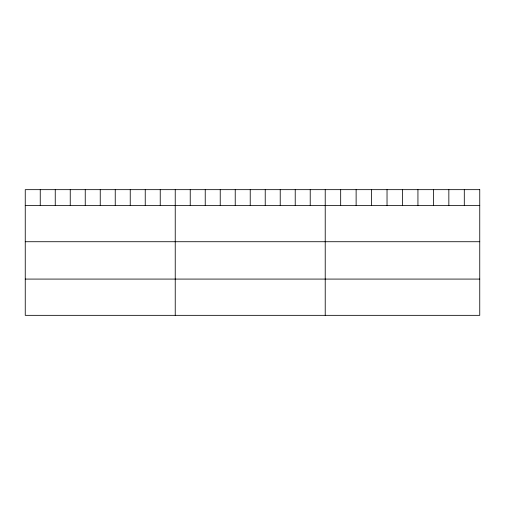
<?xml version="1.0" encoding="UTF-8"?>
<svg xmlns="http://www.w3.org/2000/svg" width="505" height="505" viewBox="0 0 505 505"><rect width="100%" height="100%" fill="white"/><g stroke="black" fill="none" stroke-linecap="round" stroke-linejoin="round"><path stroke-width="0.76" d="M25.25 205.472L479.75 205.472M25.25 241.725L479.75 241.725M25.25 279.082L479.75 279.082M464.297 189.659L464.297 205.472M448.844 189.659L448.844 205.472M433.391 189.659L433.391 205.472M417.938 189.659L417.938 205.472M402.485 189.659L402.485 205.472M387.032 189.659L387.032 205.472M371.579 189.659L371.579 205.472M356.126 189.659L356.126 205.472M340.673 189.659L340.673 205.472M325.22 189.659L325.22 315.341M310.221 189.659L310.221 205.472M295.223 189.659L295.223 205.472M280.224 189.659L280.224 205.472M265.226 189.659L265.226 205.472M250.227 189.659L250.227 205.472M235.229 189.659L235.229 205.472M220.23 189.659L220.23 205.472M205.232 189.659L205.232 205.472M190.233 189.659L190.233 205.472M175.235 189.659L175.235 315.341M160.237 189.659L160.237 205.472M145.238 189.659L145.238 205.472M130.239 189.659L130.239 205.472M115.241 189.659L115.241 205.472M100.243 189.659L100.243 205.472M85.244 189.659L85.244 205.472M70.245 189.659L70.245 205.472M55.247 189.659L55.247 205.472M40.248 189.659L40.248 205.472M479.75 189.659L25.25 189.659L25.25 315.341L479.75 315.341L479.75 189.659"/></g></svg>
